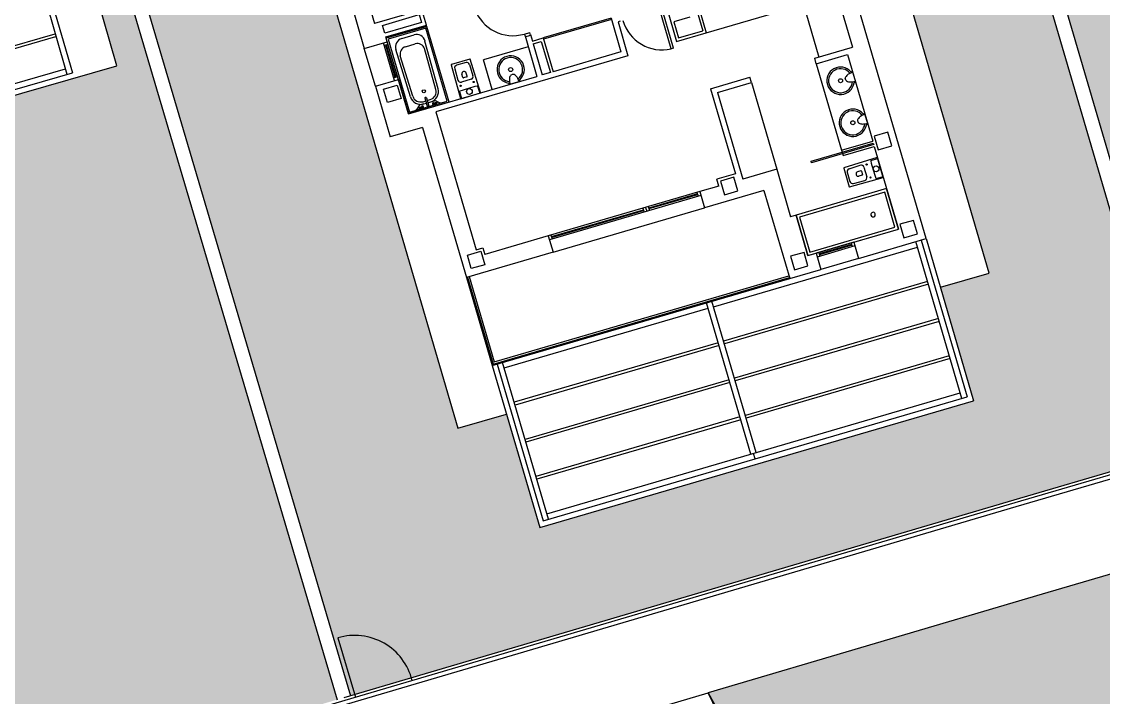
# Model space of a CAD drawing. Header units: millimetres. Extents: x 441061 to 442903, y 4515148 to 4515613.
# Drawn here: x 441818.48 to 441837.68, y 4515578.56 to 4515590.56 of the extents above; entities that cross this region are included whole.
import ezdxf

# ---------------------------------------------------------------- set-up
doc = ezdxf.new("R2010")
doc.units = ezdxf.units.MM
doc.layers.add('01_cesped', color=7, linetype='Continuous', true_color=0x659a66)
for name, color, linetype in [('01_cotas', 254, 'Continuous'), ('01_mono PRIMERA', 2, 'Continuous'), ('01_piscinas', 254, 'Continuous'), ('01_PÉRGOLAS', 254, 'Continuous')]:
    doc.layers.add(name, color=color, linetype=linetype)

# ---------------------------------------------------------------- blocks, each defined once
blk = doc.blocks.new('A$C07944EAF')
at = {"layer": '01_mono PRIMERA', "color": 254}
for p, q in [((1.407, 13.1), (1.407, 9.043)), ((1.707, 12.075), (1.707, 9.415)), ((4.557, 9.415), (1.707, 9.415)), ((2.582, 9.13, 0), (2.582, 9.315, 0)), ((1.407, 8.343, 0), (1.407, 9.043, 0)), ((1.407, 9.043, 0), (1.832, 9.043, 0)), ((1.762, 8.343, 0), (1.762, 9.043, 0)), ((1.832, 9.043, 0), (1.832, 9.13)), ((1.832, 9.13), (2.582, 9.13, 0)), ((1.832, 7.705), (1.832, 9.105)), ((2.582, 9.105), (1.832, 9.105)), ((1.832, 8.343, 0), (1.832, 9.043, 0)), ((2.556, 9.079), (1.858, 9.079)), ((1.858, 9.079), (1.858, 7.731)), ((2.556, 7.731), (2.556, 9.079)), ((2.582, 9.105, 0), (2.582, 9.13, 0)), ((2.582, 7.705), (2.582, 9.105)), ((1.832, 8.993, 0), (1.762, 8.993, 0)), ((1.832, 8.993, 0), (1.762, 8.993, 0)), ((1.79, 8.393, 0), (1.79, 8.993, 0)), ((1.804, 8.393, 0), (1.804, 8.993, 0)), ((1.952, 7.987), (1.937, 8.867)), ((2.093, 9.025), (2.322, 9.025)), ((2.117, 8.865), (2.298, 8.865)), ((2.463, 7.987), (2.477, 8.867)), ((1.994, 7.988), (1.982, 8.74)), ((2.421, 7.988), (2.433, 8.74)), ((4.207, 8.49), (4.207, 8.44)), ((4.207, 8.49), (4.307, 8.49)), ((4.207, 8.455), (4.207, 7.705)), ((4.307, 8.44), (4.307, 8.49)), ((4.307, 8.455), (4.307, 8.33)), ((1.407, 8.343), (1.407, 7.405)), ((1.407, 8.343, 0), (1.832, 8.343, 0)), ((1.832, 8.393, 0), (1.762, 8.393, 0)), ((1.832, 8.343), (1.832, 7.705)), ((3.069, 8.295), (2.896, 8.295)), ((4.207, 8.44), (4.307, 8.44)), ((4.307, 8.33), (4.507, 8.33)), ((4.307, 8.28), (4.307, 7.705)), ((4.307, 8.28), (4.307, 7.705)), ((4.307, 8.28), (4.457, 8.28)), ((4.457, 8.28), (4.457, 7.705)), ((5.762, 8.33), (4.507, 8.33)), ((4.507, 8.33), (4.507, 7.705)), ((5.762, 8.305), (4.507, 8.305)), ((5.762, 8.33, 0), (5.762, 7.705)), ((6.676, 7.506, 0), (6.676, 8.33, 0)), ((10.032, 3), (10.032, 8.33)), ((2.846, 8.246), (2.843, 8.036)), ((2.942, 8.055), (2.942, 8.115)), ((3.022, 8.055), (3.022, 8.115)), ((3.119, 8.246), (3.122, 8.036)), ((4.207, 8.255), (3.382, 8.255)), ((3.382, 7.705, 0), (3.382, 8.255)), ((5.901, 8.23, 0), (5.862, 8.23, 0)), ((5.862, 8.23, 0), (5.862, 7.605)), ((6.635, 7.506, 0), (6.635, 8.23, 0)), ((6.762, 8.23, 0), (6.762, 7.605)), ((7.262, 8.23), (7.262, 7.655)), ((7.312, 8.23), (7.312, 7.605)), ((2.194, 7.755), (2.194, 7.893)), ((2.22, 7.893), (2.22, 7.755)), ((3.072, 7.985), (2.893, 7.985)), ((3.012, 8.045), (2.952, 8.045)), ((7.112, 7.955), (6.812, 7.955)), ((6.812, 7.955), (6.812, 7.655)), ((9.732, 7.955), (9.732, 6.63)), ((1.832, 7.705), (4.207, 7.705)), ((2.582, 7.705), (1.832, 7.705)), ((1.858, 7.731), (2.556, 7.731)), ((2.041, 7.785), (2.001, 7.746)), ((2.041, 7.763), (2.107, 7.763)), ((2.041, 7.763), (2.041, 7.748)), ((2.041, 7.748), (2.107, 7.748)), ((2.142, 7.8), (2.076, 7.8)), ((2.142, 7.842), (2.194, 7.842)), ((2.142, 7.8), (2.194, 7.8)), ((2.22, 7.842), (2.273, 7.842)), ((2.22, 7.8), (2.273, 7.8)), ((2.273, 7.8), (2.339, 7.8)), ((2.373, 7.763), (2.307, 7.763)), ((2.307, 7.748), (2.373, 7.748)), ((2.373, 7.748), (2.373, 7.763)), ((2.374, 7.786), (2.414, 7.746)), ((2.816, 7.832), (2.814, 7.705)), ((3.148, 7.832), (3.15, 7.705)), ((3.698, 7.707), (3.699, 7.722)), ((3.889, 7.705), (3.701, 7.705)), ((3.78, 7.862), (3.81, 7.862)), ((3.891, 7.707), (3.891, 7.722)), ((4.457, 7.705), (4.307, 7.705)), ((5.762, 7.705), (4.507, 7.705)), ((2.307, 7.605), (2.307, 5.055)), ((5.862, 7.605), (2.307, 7.605)), ((6.676, 7.506, 0), (6.635, 7.506, 0)), ((6.762, 7.605), (7.312, 7.605)), ((6.812, 7.655), (7.262, 7.655)), ((7.312, 7.605), (9.107, 7.605, 0)), ((9.107, 7.605, 0), (9.107, 6.63)), ((2.007, 7.405), (1.407, 7.405)), ((2.007, 7.405), (2.007, 4.63)), ((7.107, 6.63, 0), (7.832, 6.63)), ((7.107, 6.63), (7.107, 5.055)), ((7.207, 6.53), (7.207, 4.93)), ((7.207, 6.53, 0), (7.832, 6.53)), ((7.832, 6.53, 0), (7.832, 6.63)), ((7.832, 6.53), (7.832, 4.93)), ((9.032, 6.63), (9.732, 6.63, 0)), ((9.032, 6.53), (9.032, 6.63)), ((9.032, 6.53), (9.607, 6.53, 0)), ((9.032, 6.53), (9.032, 4.93)), ((9.607, 6.53), (9.607, 4.93)), ((9.605, 6.216), (9.59, 6.215)), ((9.607, 6.213), (9.607, 6.025)), ((9.451, 6.104), (9.45, 6.134)), ((9.605, 6.022), (9.59, 6.023)), ((9.605, 5.438), (9.59, 5.437)), ((9.607, 5.247), (9.607, 5.435)), ((9.451, 5.356), (9.45, 5.326)), ((9.605, 5.245), (9.59, 5.245)), ((7.107, 5.055), (6.762, 5.055)), ((6.762, 4.93, 0), (6.762, 5.055, 0)), ((6.837, 5.055), (6.837, 5.055)), ((3.607, 4.93, 0), (2.432, 4.93, 0)), ((3.607, 4.93, 0), (3.607, 4.63, 0)), ((6.407, 4.93, 0), (3.607, 4.93, 0)), ((6.407, 4.86, 0), (3.607, 4.86, 0)), ((3.657, 4.93, 0), (3.657, 4.86, 0)), ((3.657, 4.902, 0), (5.357, 4.902, 0)), ((3.657, 4.888, 0), (5.357, 4.888, 0)), ((5.357, 4.93, 0), (5.357, 4.86, 0)), ((5.407, 4.93, 0), (5.407, 4.86, 0)), ((5.457, 4.93, 0), (5.457, 4.86, 0)), ((6.357, 4.902, 0), (5.457, 4.902, 0)), ((6.357, 4.888, 0), (5.457, 4.888, 0)), ((6.357, 4.93, 0), (6.357, 4.86, 0)), ((6.762, 4.93, 0), (6.407, 4.93, 0)), ((6.407, 4.93, 0), (6.407, 4.63, 0)), ((7.832, 4.93, 0), (7.207, 4.93, 0)), ((7.832, 4.93), (7.832, 4.05)), ((9.032, 4.93), (9.607, 4.93)), ((9.032, 4.93), (9.032, 4.894)), ((9.032, 4.894), (9.032, 4.866)), ((9.032, 4.866), (9.032, 4.83)), ((9.032, 4.83), (9.607, 4.83)), ((9.607, 4.83), (9.607, 3.3)), ((3.607, 4.63, 0), (2.007, 4.63, 0)), ((2.007, 4.63), (2.007, 3)), ((2.027, 4.63), (2.027, 3.02)), ((2.057, 4.63), (2.057, 3.05)), ((3.607, 4.63, 0), (6.407, 4.63, 0)), ((7.507, 4.63, 0), (6.407, 4.63, 0)), ((7.507, 4.63), (7.507, 3)), ((9.017, 4.526), (9.017, 4.354)), ((9.066, 4.576), (9.276, 4.58)), ((9.257, 4.48), (9.197, 4.48)), ((9.267, 4.47), (9.267, 4.41)), ((9.327, 4.53), (9.327, 4.35)), ((9.48, 4.606), (9.607, 4.608)), ((9.066, 4.304), (9.276, 4.3)), ((9.257, 4.4), (9.197, 4.4)), ((9.48, 4.274), (9.607, 4.272)), ((7.932, 3.3), (8.082, 3.3)), ((8.782, 3.3, 0), (8.082, 3.3, 0)), ((8.082, 3.3, 0), (8.082, 3, 0)), ((8.132, 3.3, 0), (8.132, 3.23, 0)), ((8.732, 3.272, 0), (8.132, 3.272, 0)), ((8.732, 3.3, 0), (8.732, 3.23, 0)), ((8.782, 3.3), (9.607, 3.3)), ((8.782, 3.3, 0), (8.782, 3, 0)), ((8.782, 3.23, 0), (8.082, 3.23, 0)), ((8.732, 3.258, 0), (8.132, 3.258, 0)), ((2.007, 3), (7.507, 3)), ((2.007, 3), (2.007, 0)), ((2.027, 3.02), (7.507, 3.02)), ((2.057, 3.05), (7.507, 3.05)), ((2.097, 3), (2.097, 0.1)), ((2.197, 0.1), (2.197, 3)), ((2.197, 2.9, 0), (5.97, 2.9, 0)), ((5.97, 0.2, 0), (5.97, 3, 0)), ((6.07, 0.2, 0), (6.07, 3, 0)), ((6.07, 2.9, 0), (9.842, 2.9)), ((7.507, 3), (8.082, 3)), ((8.782, 3, 0), (8.082, 3, 0)), ((8.782, 3), (10.032, 3, 0)), ((9.842, 0.1), (9.842, 3)), ((9.942, 3), (9.942, 0.1)), ((10.032, 3), (10.032, 0)), ((5.97, 2.263, 0), (2.197, 2.263, 0)), ((5.97, 2.213, 0), (2.197, 2.213, 0)), ((9.842, 2.263), (6.07, 2.263, 0)), ((9.842, 2.213), (6.07, 2.213, 0)), ((5.97, 1.575, 0), (2.197, 1.575, 0)), ((9.842, 1.575), (6.07, 1.575, 0)), ((5.97, 1.525, 0), (2.197, 1.525, 0)), ((9.842, 1.525), (6.07, 1.525, 0)), ((5.97, 0.888, 0), (2.197, 0.888, 0)), ((5.97, 0.838, 0), (2.197, 0.838, 0)), ((9.842, 0.888), (6.07, 0.888, 0)), ((9.842, 0.838), (6.07, 0.838, 0)), ((2.197, 0.2, 0), (9.842, 0.2)), ((6.02, 0.1, 0), (6.02, 0.2, 0)), ((6.02, 0.1, 0), (6.02, 0.2, 0)), ((2.007, 0, 0), (10.032, 0)), ((2.097, 0.1, 0), (9.942, 0.1))]:
    blk.add_line(p, q, dxfattribs=at)
for points in [[(1.832, 9.345), (2.512, 9.345), (2.512, 9.2), (1.832, 9.2)], [(1.782, 8.005), (1.532, 8.005), (1.532, 8.255), (1.782, 8.255), (1.782, 8.005)], [(2.382, 4.755), (2.132, 4.755), (2.132, 5.005), (2.382, 5.005), (2.382, 4.755)], [(6.812, 4.755), (7.062, 4.755), (7.062, 5.005), (6.812, 5.005), (6.812, 4.755)], [(9.657, 4.755), (9.907, 4.755), (9.907, 5.005), (9.657, 5.005), (9.657, 4.755)], [(8.457, 4.894), (9.607, 4.894), (9.607, 4.866), (8.457, 4.866)], [(9.607, 4.05), (7.932, 4.05), (7.932, 3.3), (9.607, 3.3)], [(9.557, 4), (7.982, 4), (7.982, 3.35), (9.557, 3.35)], [(7.632, 3.125), (7.882, 3.125), (7.882, 3.375), (7.632, 3.375), (7.632, 3.125)], [(9.657, 3.125), (9.907, 3.125), (9.907, 3.375), (9.657, 3.375), (9.657, 3.125)]]:
    blk.add_lwpolyline(points, close=True, dxfattribs=at)
at = {"layer": '01_mono PRIMERA', "color": 254, "flags": 128}
for points in [[(3.163, 7.705, 0.414214), (3.167, 7.709), (3.167, 7.71), (3.157, 8.331, 0.436396), (3.153, 8.335), (2.811, 8.335, 0.436396), (2.807, 8.331), (2.797, 7.71), (2.797, 7.709, 0.414214), (2.801, 7.705)], [(9.607, 4.621, 0.414214), (9.603, 4.625), (9.602, 4.625), (8.982, 4.615, 0.436396), (8.977, 4.611), (8.977, 4.269, 0.436396), (8.982, 4.265), (9.602, 4.255), (9.603, 4.255, 0.414214), (9.607, 4.259)]]:
    blk.add_lwpolyline(points, format="xyb", close=True, dxfattribs=at)
at = {"layer": '01_mono PRIMERA', "color": 254}
for points in [[(2.307, 5.055), (2.432, 5.055), (2.432, 4.93)], [(7.932, 3.3), (7.932, 4.05), (7.832, 4.05)]]:
    blk.add_lwpolyline(points, dxfattribs=at)
for centre, radius in [((2.207, 8.015), 0.0275), ((2.862, 7.925), 0.01), ((3.102, 7.925), 0.01), ((3.795, 7.953), 0.036), ((2.982, 7.785), 0.051), ((9.36, 6.119), 0.036), ((9.36, 5.341), 0.036), ((9.387, 4.56), 0.01), ((9.527, 4.44), 0.051), ((9.387, 4.32), 0.01)]:
    blk.add_circle(centre, radius, dxfattribs=at)
for centre, radius, start, end in [((4.207, 9.215), 0.725, 183.2758, 270), ((2.091, 8.871), 0.154, 89.317, 181.6763), ((2.114, 8.733), 0.132, 88.598, 177.0747), ((2.301, 8.733), 0.132, 2.9253, 91.402), ((2.324, 8.871), 0.154, 358.3237, 90.683), ((2.896, 8.245), 0.05, 90, 179.076), ((3.069, 8.245), 0.05, 0.924, 90), ((2.982, 8.115), 0.04, 0, 180), ((3.795, 7.953), 0.243, 294.8749, 245.1251), ((3.795, 7.953), 0.213, 292.0656, 248.0564), ((6.676, 8.23, 0), 0.725, 180, 266.7242), ((2.142, 7.99), 0.19, 180.9132, 270), ((2.142, 7.99), 0.148, 180.8545, 270), ((2.273, 7.99), 0.148, 270, 359.079), ((2.273, 7.99), 0.19, 270, 359.0249), ((2.893, 8.035), 0.05, 179.076, 270), ((2.952, 8.055), 0.01, 180, 270), ((3.012, 8.055), 0.01, 270, 0), ((3.072, 8.035), 0.05, 270, 0.924), ((1.966, 7.781), 0.05, 270, 314.9968), ((2.076, 7.75), 0.05, 90, 135), ((2.107, 7.755), 0.017, 206.179, 153.821), ((2.107, 7.755), 0.0075, 270, 90), ((2.207, 7.755), 0.019, 133.1736, 46.8264), ((2.207, 7.755), 0.013, 180, 0), ((2.307, 7.755), 0.017, 26.179, 333.821), ((2.307, 7.755), 0.0075, 90, 270), ((2.339, 7.75), 0.05, 45.1537, 90), ((2.449, 7.781), 0.05, 224.9908, 270), ((2.823, 7.832), 0.007, 93.0641, 179.076), ((2.982, 4.861), 2.982, 86.9359, 93.0641), ((3.141, 7.832), 0.007, 0.924, 86.9359), ((3.686, 7.721), 0.0128, 3.786, 59.4709), ((3.701, 7.708), 0.0027, 186.6841, 270), ((3.991, 7.708), 0.279, 163.1835, 180.617), ((3.86, 7.747), 0.143, 134.3044, 163.1835), ((3.795, 7.814), 0.0498, 107.9532, 134.3044), ((3.795, 7.814), 0.0498, 45.6956, 72.5904), ((3.73, 7.747), 0.143, 16.8165, 45.6956), ((3.599, 7.708), 0.279, 359.383, 16.8165), ((3.889, 7.708), 0.0027, 270, 353.3159), ((3.904, 7.721), 0.0128, 120.5291, 176.214), ((9.36, 6.119), 0.243, 24.8749, 335.1251), ((9.36, 6.119), 0.213, 22.0656, 338.0564), ((9.498, 6.119), 0.0498, 135.6956, 162.5904), ((9.565, 6.054), 0.143, 106.8165, 135.6956), ((9.604, 5.923), 0.279, 89.383, 106.8165), ((9.591, 6.228), 0.0128, 210.5291, 266.214), ((9.605, 6.213), 0.0027, 360, 83.3159), ((9.498, 6.119), 0.0498, 197.9532, 224.3044), ((9.565, 6.185), 0.143, 224.3044, 253.1835), ((9.604, 6.315), 0.279, 253.1835, 270.617), ((9.591, 6.01), 0.0128, 93.786, 149.4709), ((9.605, 6.025), 0.0027, 276.6841, 360), ((9.36, 5.341), 0.243, 24.8749, 335.1251), ((9.36, 5.341), 0.213, 21.9436, 337.9344), ((9.565, 5.276), 0.143, 106.8165, 135.6956), ((9.604, 5.145), 0.279, 89.383, 106.8165), ((9.591, 5.45), 0.0128, 210.5291, 266.214), ((9.605, 5.435), 0.0027, 0, 83.3159), ((9.498, 5.341), 0.0498, 197.4096, 224.3044), ((9.498, 5.341), 0.0498, 135.6956, 162.0468), ((9.565, 5.406), 0.143, 224.3044, 253.1835), ((9.604, 5.537), 0.279, 253.1835, 270.617), ((9.591, 5.233), 0.0128, 93.786, 149.4709), ((9.605, 5.247), 0.0027, 276.6841, 0), ((9.067, 4.526), 0.05, 90.924, 180), ((9.197, 4.44), 0.04, 90, 270), ((9.257, 4.47), 0.01, 0, 90), ((9.277, 4.53), 0.05, 0, 90.924), ((12.452, 4.44), 2.982, 176.9359, 183.0641), ((9.481, 4.599), 0.007, 90.924, 176.9359), ((9.067, 4.354), 0.05, 180, 269.076), ((9.257, 4.41), 0.01, 270, 0), ((9.277, 4.35), 0.05, 269.076, 0), ((9.481, 4.281), 0.007, 183.0641, 269.076), ((9.248, 3.675), 0.04, 0.0137, 180.0137), ((9.248, 3.675), 0.04, 180.0137, 0.0137)]:
    blk.add_arc(centre, radius, start, end, dxfattribs=at)
at = {"layer": '01_mono PRIMERA', "color": 254, "extrusion": (0, 0, -1)}
blk.add_ellipse((2.207, 7.893), major_axis=(-0.013, 0), ratio=0.955769, start_param=0, end_param=3.141593, dxfattribs=at)
blk = doc.blocks.new('A$C3397442D')
at = {"layer": '01_cotas'}
for p, q in [((0, 4.7), (0, 0)), ((0, 4.7), (5.3, 4.7)), ((0.1, 4.7), (0.1, 0)), ((5.2, 4.7), (5.2, 0)), ((5.3, 4.7), (5.3, 0)), ((0.1, 4.6), (5.2, 4.6)), ((0.1, 4), (5.2, 4)), ((0.1, 3.95), (5.2, 3.95)), ((0.1, 3.35), (5.2, 3.35)), ((0.1, 3.3), (5.2, 3.3)), ((0.1, 2.7), (5.2, 2.7)), ((0.1, 2.65), (5.2, 2.65)), ((0.1, 2.05), (5.2, 2.05)), ((0.1, 2), (5.2, 2)), ((0.1, 1.4), (5.2, 1.4)), ((0.1, 1.35), (5.2, 1.35)), ((0.1, 0.75), (5.2, 0.75)), ((0.1, 0.7), (5.2, 0.7)), ((0.1, 0.1), (5.2, 0.1)), ((0, 0), (5.3, 0))]:
    blk.add_line(p, q, dxfattribs=at)

msp = doc.modelspace()

# ---------------------------------------------------------------- hatches: boundary and pattern name
at = {"layer": '01_cesped', "true_color": 0xc1d7c2}
h = msp.add_hatch(color=9, dxfattribs=at)
h.dxf.hatch_style = 1
h.paths.add_polyline_path([(441833.744, 4515601.969), (441835.162, 4515602.384), (441836.884, 4515594.992), (441842.535, 4515596.308), (441844.328, 4515588.61), (441845.204, 4515588.814), (441845.681, 4515586.769), (441853.229, 4515588.527), (441853.566, 4515587.08), (441852.822, 4515586.9), (441852.449, 4515586.805), (441852.106, 4515586.703), (441849.806, 4515586.024), (441847.456, 4515585.348), (441845.352, 4515584.757), (441843.76, 4515584.307), (441842.219, 4515583.856), (441840.774, 4515583.434), (441839.291, 4515583)])
h = msp.add_hatch(color=9, dxfattribs=at)
h.dxf.hatch_style = 1
h.paths.add_polyline_path([(441818.717, 4515597.539), (441819.46, 4515597.759), (441821.611, 4515598.388), (441821.801, 4515598.45), (441826.222, 4515583.335), (441827.086, 4515583.587), (441827.675, 4515581.572), (441835.377, 4515583.824), (441834.788, 4515585.84), (441835.652, 4515586.092), (441834.198, 4515591.057), (441836.479, 4515591.724), (441839.051, 4515582.93), (441836.747, 4515582.256), (441833.854, 4515581.403), (441831.823, 4515580.803), (441829.063, 4515579.988), (441826.222, 4515579.149), (441824.317, 4515578.586)])
h = msp.add_hatch(color=9, dxfattribs=at)
h.dxf.hatch_style = 1
h.paths.add_polyline_path([(441817.987, 4515597.323), (441818.477, 4515597.468), (441824.077, 4515578.515), (441821.847, 4515577.857), (441820.862, 4515577.572), (441817.981, 4515576.736), (441813.9, 4515575.575), (441809.231, 4515574.228), (441808.705, 4515576.052), (441816.127, 4515578.195), (441815.544, 4515580.212), (441816.409, 4515580.462), (441814.217, 4515588.056), (441820.166, 4515589.774)])
h = msp.add_hatch(color=9, dxfattribs=at)
h.dxf.hatch_style = 1
h.paths.add_polyline_path([(441830.666, 4515578.637), (441832.997, 4515579.325), (441835.53, 4515580.074), (441837.239, 4515580.574), (441838.97, 4515581.083), (441842.288, 4515582.053), (441845.645, 4515583.022), (441848.222, 4515583.746), (441850.719, 4515584.468), (441852.605, 4515585.031), (441854.104, 4515585.409), (441855.221, 4515585.659), (441856.011, 4515583.555), (441855.529, 4515583.337), (441855.255, 4515583.147), (441855.042, 4515582.855), (441854.904, 4515582.32), (441854.832, 4515581.794), (441854.724, 4515581.412), (441854.508, 4515581.133), (441854.19, 4515580.956), (441853.66, 4515580.849), (441852.943, 4515580.84), (441852.252, 4515580.883), (441851.615, 4515580.923), (441851.081, 4515580.928), (441850.519, 4515580.866), (441850.108, 4515580.724), (441849.77, 4515580.445), (441849.516, 4515579.95), (441849.403, 4515579.261), (441849.431, 4515578.414), (441849.536, 4515577.719), (441849.671, 4515577.136), (441849.853, 4515576.56), (441850.143, 4515575.902), (441850.535, 4515575.293), (441850.997, 4515574.82), (441851.571, 4515574.475), (441852.272, 4515574.303), (441852.966, 4515574.313), (441853.712, 4515574.473), (441854.309, 4515574.707), (441854.863, 4515575.022), (441855.33, 4515575.392), (441855.648, 4515575.737), (441855.978, 4515576.283), (441856.141, 4515576.797), (441856.226, 4515577.39), (441856.259, 4515578.098), (441856.285, 4515578.745), (441856.357, 4515579.371), (441856.469, 4515579.898), (441856.605, 4515580.391), (441856.765, 4515580.893), (441856.881, 4515581.237), (441858.837, 4515576.026), (441857.602, 4515575.465), (441856.204, 4515574.807), (441855.121, 4515574.28), (441854.062, 4515573.748), (441853.297, 4515573.36), (441851.558, 4515572.462), (441850.694, 4515572.01), (441849.663, 4515571.463), (441849.01, 4515571.108), (441847.716, 4515570.407), (441847.07, 4515570.056), (441845.44, 4515569.149), (441843.587, 4515568.119), (441842.683, 4515567.618), (441841.83, 4515567.146), (441840.637, 4515566.486), (441839.613, 4515565.919), (441838.152, 4515565.111)])

# ---------------------------------------------------------------- linework, layer by layer
at = {"layer": '01_piscinas'}
for p, q in [((441833.744, 4515601.969), (441839.291, 4515583)), ((441839.051, 4515582.93), (441833.504, 4515601.899)), ((441821.801, 4515598.45, 0), (441826.222, 4515583.335, 0)), ((441818.717, 4515597.539), (441824.317, 4515578.586)), ((441818.477, 4515597.468), (441824.077, 4515578.515)), ((441820.166, 4515589.774), (441817.987, 4515597.323)), ((441835.652, 4515586.092, 0), (441834.198, 4515591.057, 0)), ((441814.217, 4515588.056), (441820.166, 4515589.774)), ((441834.788, 4515585.84, 0), (441835.652, 4515586.092, 0)), ((441826.222, 4515583.335, 0), (441827.086, 4515583.587, 0)), ((441836.098, 4515582.066), (441839.171, 4515582.965)), ((441824.204, 4515578.552), (441836.098, 4515582.066)), ((441824.091, 4515579.614), (441824.403, 4515578.559)), ((441828.948, 4515578.127, 0), (441830.666, 4515578.637, 0)), ((441830.666, 4515578.637, 0), (441838.151, 4515565.113, 0)), ((441837.385, 4515564.689, 0), (441830.666, 4515578.637, 0))]:
    msp.add_line(p, q, dxfattribs=at)
for points in [[(441786.003, 4515588.09), (441796.564, 4515570.432), (441796.739, 4515570.482), (441802.706, 4515572.214), (441809.206, 4515574.091), (441813.797, 4515575.416), (441819.706, 4515577.096), (441823.804, 4515578.304), (441824.241, 4515578.433), (441836.134, 4515581.947), (441839.208, 4515582.846), (441839.25, 4515582.859), (441844.43, 4515584.373, 0.005834), (441852.509, 4515586.693, -0.002251), (441853.093, 4515586.838, -0.002318), (441853.693, 4515586.982, -0.000235), (441853.708, 4515586.985, -0.000109), (441853.737, 4515586.992, -0.024812), (441860.253, 4515588.175, -0.026464), (441867.273, 4515588.764, -0.005162), (441868.648, 4515588.792, -0.022761), (441876.964, 4515588.498), (441881.991, 4515588.192), (441897.948, 4515587.22)], [(441786.078, 4515588.112), (441796.599, 4515570.52), (441796.718, 4515570.554), (441802.685, 4515572.286), (441809.185, 4515574.163), (441813.776, 4515575.488), (441819.685, 4515577.168), (441823.783, 4515578.376), (441824.219, 4515578.505), (441836.113, 4515582.019), (441839.186, 4515582.918), (441839.229, 4515582.931), (441844.409, 4515584.445, 0.005835), (441852.489, 4515586.766, -0.002257), (441853.075, 4515586.911, -0.002318), (441853.676, 4515587.055, -0.000234), (441853.691, 4515587.058, -0.000109), (441853.72, 4515587.065, -0.024811), (441860.243, 4515588.25, -0.026464), (441867.271, 4515588.839, -0.005162), (441868.647, 4515588.867, -0.022759), (441876.969, 4515588.573), (441881.996, 4515588.266), (441897.95, 4515587.295)]]:
    msp.add_lwpolyline(points, format="xyb", dxfattribs=at)
at = {"layer": '01_piscinas', "elevation": 0}
msp.add_lwpolyline([(441855.221, 4515585.659, 0.004391), (441854.104, 4515585.409, 0.000109), (441854.078, 4515585.403, 0.000253), (441854.063, 4515585.399, 0.002322), (441853.476, 4515585.259, 0.002118), (441852.941, 4515585.126, -0.0058), (441844.871, 4515582.809), (441839.705, 4515581.298), (441839.662, 4515581.286), (441836.591, 4515580.387), (441830.666, 4515578.637)], format="xyb", dxfattribs=at)
at = {"layer": '01_piscinas'}
msp.add_arc((441824.388, 4515578.607), 1.05, 13.7508, 106.4603, dxfattribs=at)

# ---------------------------------------------------------------- block references
at = {"layer": '01_mono PRIMERA', "rotation": 16.30065188149417}
msp.add_blockref('A$C07944EAF', (441825.748, 4515581.008), dxfattribs=at)
at = {"layer": '01_PÉRGOLAS', "rotation": 16.10214102891875}
msp.add_blockref('A$C3397442D', (441814.285, 4515588.18), dxfattribs=at)

doc.saveas('drawing.dxf')
